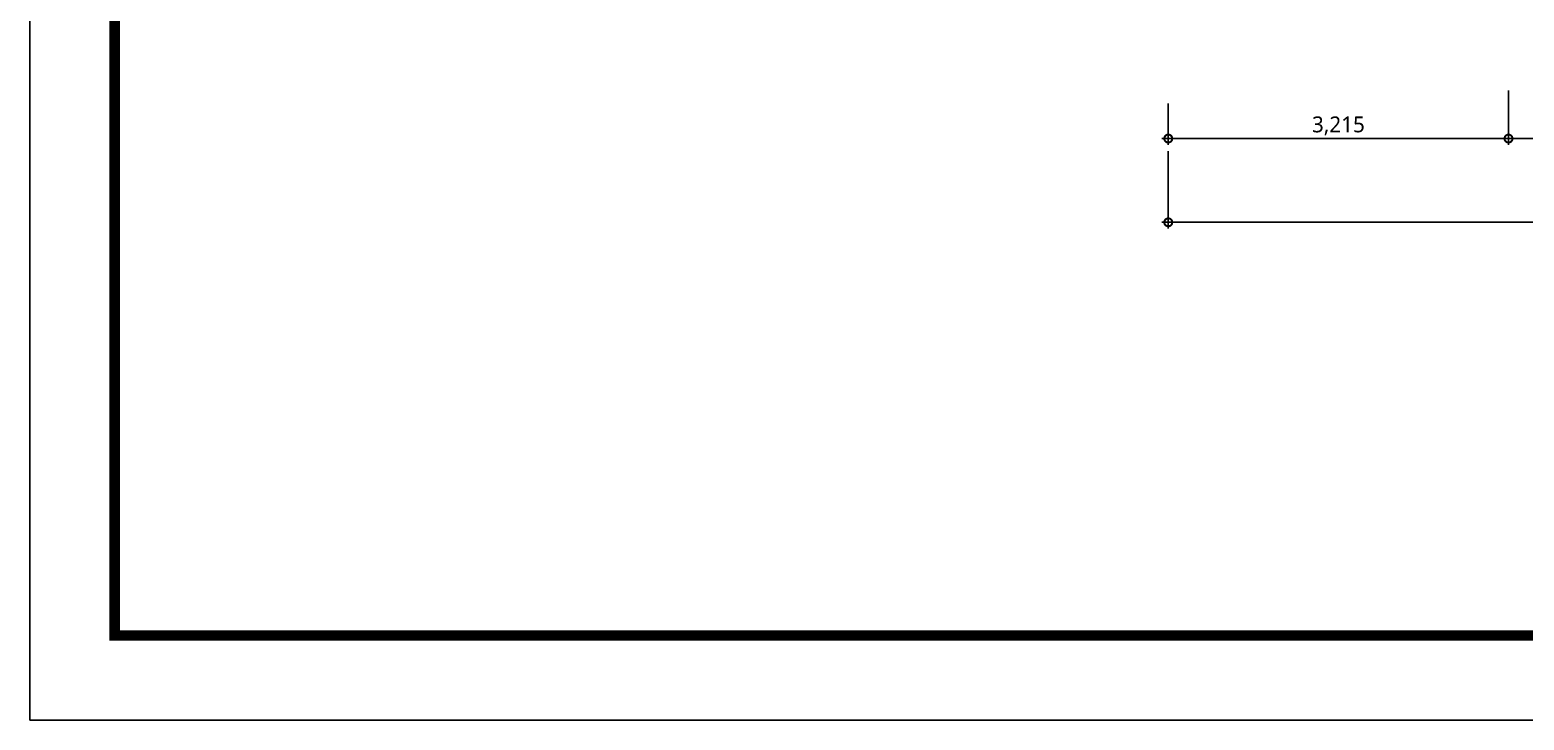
# Model space of a CAD drawing. Header units: millimetres. Extents: x 0 to 460316, y -63250 to 103204.
# Drawn here: x 85580 to 99700, y 19281 to 25808 of the extents above; entities that cross this region are included whole.
import ezdxf

# ---------------------------------------------------------------- set-up
doc = ezdxf.new("R2010")
doc.units = ezdxf.units.MM
doc.header["$LTSCALE"] = 25
doc.layers.add('ac-Ref', color=8, linetype='Continuous')
doc.styles.add('맑은고딕', font='malgun.ttf')
doc.dimstyles.new('건축클래스150', dxfattribs={"dimtxt": 150, "dimasz": 150, "dimexe": 60, "dimexo": 120, "dimgap": 30, "dimtad": 1, "dimtoh": 1, "dimdec": 0, "dimlunit": 6, "dimtxsty": '맑은고딕', "dimblk": 'DOTSMALL', "dimcen": 2.5, "dimdle": 60, "dimclrt": 7, "dimadec": 0, "dimazin": 0, "dimtfac": 1, "dimtdec": 0, "dimtmove": 2, "dimatfit": 3, "dimldrblk": 'DOTSMALL', "dimfxl": 1, "dimarcsym": 0})

# ---------------------------------------------------------------- blocks, each defined once
blk = doc.blocks.new('_DotSmall')
at = {"color": 0, "linetype": 'ByBlock', "const_width": 0.5}
blk.add_lwpolyline([(-0.0625, 0, 1), (0.0625, 0, 1)], format="xyb", close=True, dxfattribs=at)
blk = doc.blocks.new('*D393')
at = {"layer": 'ac-Ref', "color": 0, "lineweight": -2}
for p, q in [((96337.58724977815, 25113.07266342131), (96337.58724977815, 24720.05258398614)), ((99552.58724977815, 25101.78907931192), (99552.58724977815, 24720.05258398614)), ((96277.58724977815, 24780.05258398614), (99612.58724977815, 24780.05258398614))]:
    blk.add_line(p, q, dxfattribs=at)
at = {"layer": 'Defpoints', "color": 0}
for p in [(96337.58724977815, 25233.07266342131), (99552.58724977815, 25221.78907931192), (99552.58724977815, 24780.05258398614)]:
    blk.add_point(p, dxfattribs=at)
at = {"layer": 'ac-Ref', "color": 0, "lineweight": -2, "xscale": 150, "yscale": 150, "zscale": 150, "rotation": 180}
blk.add_blockref('_DotSmall', (96337.58724977815, 24780.05258398614), dxfattribs=at)
at = {"layer": 'ac-Ref', "color": 0, "lineweight": -2, "xscale": 150, "yscale": 150, "zscale": 150}
blk.add_blockref('_DotSmall', (99552.58724977815, 24780.05258398614), dxfattribs=at)
at = {"layer": 'ac-Ref', "color": 7, "insert": (97945.08724977815, 24900.54171442092), "char_height": 150, "attachment_point": 5, "style": '맑은고딕'}
blk.add_mtext('3,215', dxfattribs=at)
blk = doc.blocks.new('*D394')
at = {"layer": 'ac-Ref', "color": 0, "lineweight": -2}
for p, q in [((99552.58724977815, 25235.82278240216), (99552.58724977815, 24720.05258398614)), ((104270.5872497782, 25235.82278240216), (104270.5872497782, 24720.05258398614)), ((99492.58724977815, 24780.05258398614), (104330.5872497782, 24780.05258398614))]:
    blk.add_line(p, q, dxfattribs=at)
at = {"layer": 'Defpoints', "color": 0}
for p in [(99552.58724977815, 25355.82278240216), (104270.5872497782, 25355.82278240216), (104270.5872497782, 24780.05258398614)]:
    blk.add_point(p, dxfattribs=at)
at = {"layer": 'ac-Ref', "color": 0, "lineweight": -2, "xscale": 150, "yscale": 150, "zscale": 150, "rotation": 180}
blk.add_blockref('_DotSmall', (99552.58724977815, 24780.05258398614), dxfattribs=at)
at = {"layer": 'ac-Ref', "color": 0, "lineweight": -2, "xscale": 150, "yscale": 150, "zscale": 150}
blk.add_blockref('_DotSmall', (104270.5872497782, 24780.05258398614), dxfattribs=at)
at = {"layer": 'ac-Ref', "color": 7, "insert": (101911.5872497782, 24900.54171442092), "char_height": 150, "attachment_point": 5, "style": '맑은고딕'}
blk.add_mtext('4,718', dxfattribs=at)
blk = doc.blocks.new('*D400')
at = {"layer": 'ac-Ref', "color": 0, "lineweight": -2}
for p, q in [((96337.58724977815, 24660.05258398614), (96337.58724977815, 23928.10895673046)), ((108437.5872497782, 24660.05258398614), (108437.5872497782, 23928.10895673046)), ((96277.58724977815, 23988.10895673046), (108497.5872497782, 23988.10895673046))]:
    blk.add_line(p, q, dxfattribs=at)
at = {"layer": 'Defpoints', "color": 0}
for p in [(96337.58724977815, 24780.05258398614), (108437.5872497782, 24780.05258398614), (108437.5872497782, 23988.10895673046)]:
    blk.add_point(p, dxfattribs=at)
at = {"layer": 'ac-Ref', "color": 0, "lineweight": -2, "xscale": 150, "yscale": 150, "zscale": 150, "rotation": 180}
blk.add_blockref('_DotSmall', (96337.58724977815, 23988.10895673046), dxfattribs=at)
at = {"layer": 'ac-Ref', "color": 0, "lineweight": -2, "xscale": 150, "yscale": 150, "zscale": 150}
blk.add_blockref('_DotSmall', (108437.5872497782, 23988.10895673046), dxfattribs=at)
at = {"layer": 'ac-Ref', "color": 7, "insert": (102387.5872497782, 24108.59808716524), "char_height": 150, "attachment_point": 5, "style": '맑은고딕'}
blk.add_mtext('12,100', dxfattribs=at)

msp = doc.modelspace()

# ---------------------------------------------------------------- linework, layer by layer
at = {"layer": 'ac-Ref'}
msp.add_lwpolyline([(85580.25309112365, 19280.98995165789), (119180.2530911237, 19280.98995165789), (119180.2530911237, 43040.98995165789), (85580.25309112365, 43040.98995165789)], close=True, dxfattribs=at)
at = {"layer": 'ac-Ref', "const_width": 100}
msp.add_lwpolyline([(86380.25309112365, 20080.98995165789), (118380.2530911237, 20080.98995165789), (118380.2530911237, 42240.98995165789), (86380.25309112365, 42240.98995165789)], close=True, dxfattribs=at)

# ---------------------------------------------------------------- dimensions: what is measured, and where the dimension line sits
at = {"layer": 'ac-Ref'}
for base, p1, p2, picture, middle in [((104270.5872497782, 24780.05258398614), (99552.58724977815, 25355.82278240216), (104270.5872497782, 25355.82278240216), '*D394', (101911.5872497782, 24900.54171442092)), ((99552.58724977815, 24780.05258398614), (96337.58724977815, 25233.07266342131), (99552.58724977815, 25221.78907931192), '*D393', (97945.08724977815, 24900.54171442092)), ((108437.5872497782, 23988.10895673046), (96337.58724977815, 24780.05258398614), (108437.5872497782, 24780.05258398614), '*D400', (102387.5872497782, 24108.59808716524))]:
    dim = msp.add_linear_dim(base=base, p1=p1, p2=p2, dimstyle='건축클래스150', dxfattribs=at)
    dim.commit()
    dim.dimension.update_dxf_attribs({"geometry": picture, "text_midpoint": middle})

doc.saveas('drawing.dxf')
